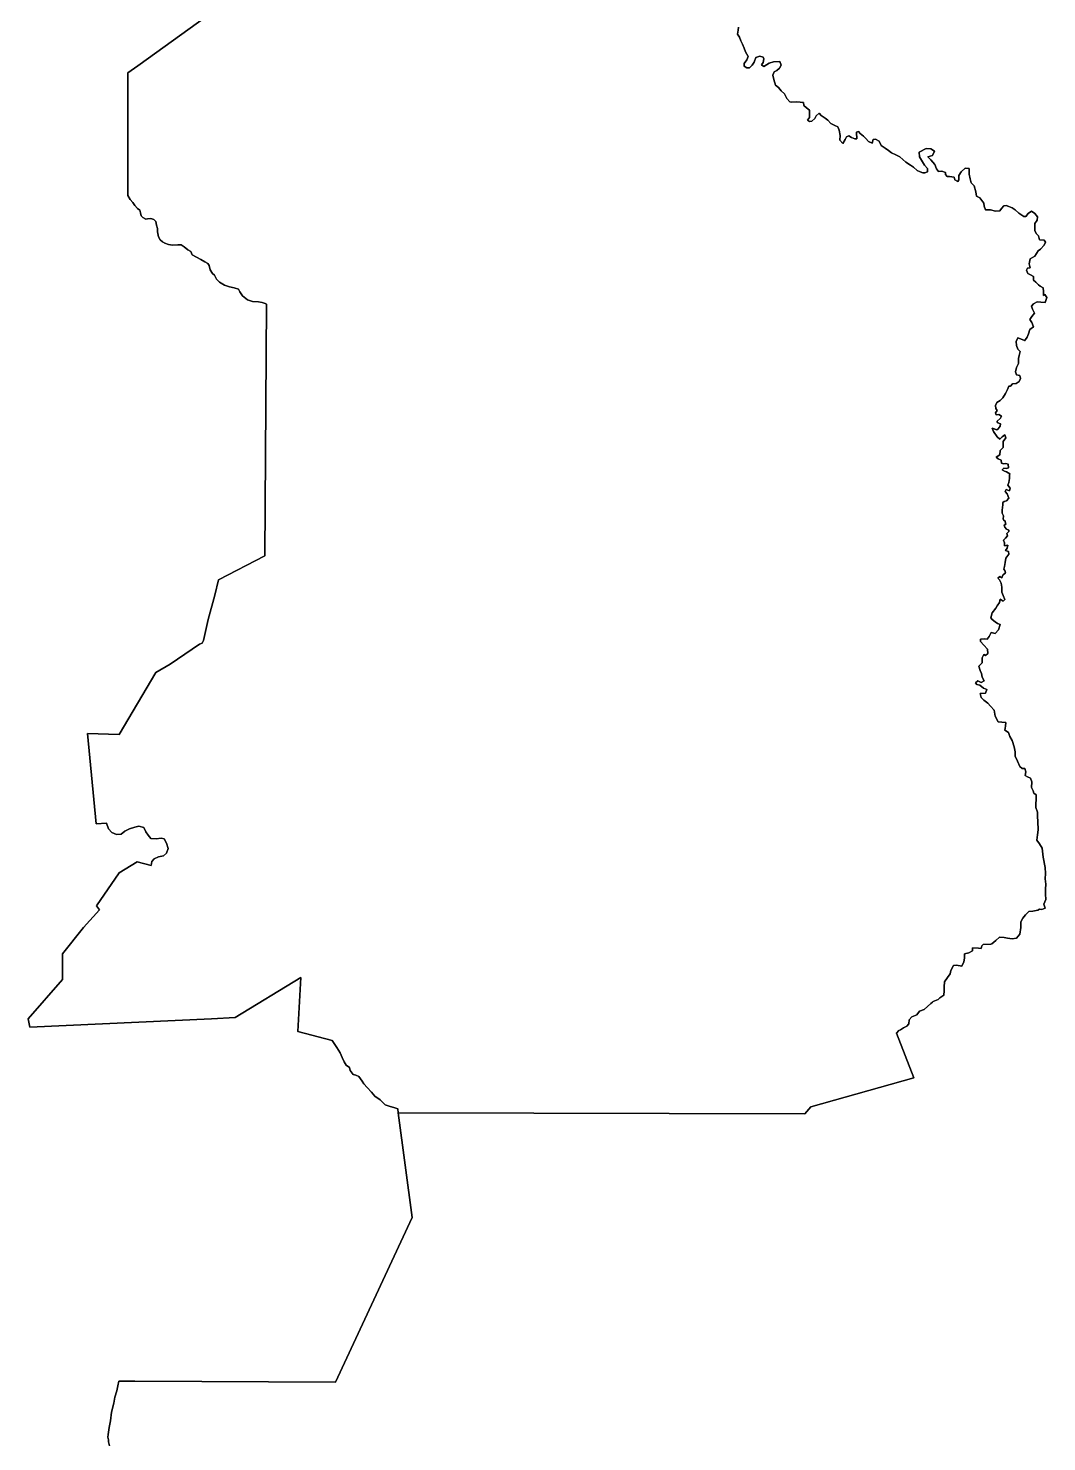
# Model space of a CAD drawing. Header units: inches. Extents: x 33.9 to 41.9, y -4.8 to 5.4.
# Drawn here: x 35.512 to 35.723, y 0.1024 to 0.3951 of the extents above; entities that cross this region are included whole.
import ezdxf

# ---------------------------------------------------------------- set-up
doc = ezdxf.new("R2010")
doc.units = ezdxf.units.IN
doc.header["$MEASUREMENT"] = 0
doc.layers.add('Counties', color=7, linetype='Continuous')

msp = doc.modelspace()

# ---------------------------------------------------------------- linework, layer by layer
at = {"layer": 'Counties'}
for points in [[(35.65915, 0.39526), (35.65908, 0.39465), (35.65895, 0.39384), (35.65935, 0.39323), (35.65962, 0.39249), (35.65995, 0.39174), (35.66029, 0.39093), (35.66062, 0.39019), (35.66116, 0.38918), (35.66089, 0.3885), (35.66029, 0.38776), (35.66035, 0.38722), (35.66089, 0.38688), (35.66143, 0.38688), (35.66196, 0.38742), (35.66237, 0.38803), (35.66277, 0.38897), (35.66357, 0.38931), (35.66424, 0.3891), (35.66438, 0.3887), (35.66424, 0.38796), (35.66391, 0.38749), (35.66438, 0.38715), (35.66552, 0.38782), (35.66639, 0.38809), (35.66773, 0.38816), (35.668, 0.38741), (35.66767, 0.38681), (35.66706, 0.38633), (35.66652, 0.38606), (35.66626, 0.38532), (35.66646, 0.38444), (35.66679, 0.38329), (35.66746, 0.38282), (35.668, 0.38208), (35.66867, 0.38147), (35.66914, 0.38053), (35.66981, 0.37985), (35.67021, 0.37978), (35.67122, 0.37985), (35.67263, 0.37971), (35.6727, 0.37904), (35.67323, 0.37856), (35.67384, 0.37809), (35.67384, 0.37735), (35.67384, 0.37661), (35.67343, 0.376), (35.67384, 0.37573), (35.67437, 0.37579), (35.67498, 0.3764), (35.67524, 0.37694), (35.67585, 0.37748), (35.67625, 0.37701), (35.67712, 0.37647), (35.67766, 0.37606), (35.67826, 0.37532), (35.67907, 0.37491), (35.67974, 0.37464), (35.68001, 0.37397), (35.68021, 0.37282), (35.68014, 0.37187), (35.68074, 0.3712), (35.68121, 0.37201), (35.68155, 0.37255), (35.68202, 0.37275), (35.68255, 0.37241), (35.68322, 0.37214), (35.68363, 0.37214), (35.68363, 0.37255), (35.68356, 0.37309), (35.68356, 0.37356), (35.68403, 0.37369), (35.68437, 0.37329), (35.68504, 0.37268), (35.68551, 0.37221), (35.68611, 0.3716), (35.68685, 0.37126), (35.68705, 0.372), (35.68752, 0.37207), (35.68832, 0.37167), (35.68873, 0.37079), (35.68953, 0.37025), (35.6902, 0.36977), (35.69087, 0.36923), (35.69174, 0.36883), (35.69255, 0.36842), (35.69322, 0.36788), (35.69382, 0.36734), (35.69476, 0.36673), (35.69537, 0.36626), (35.69617, 0.36558), (35.69678, 0.36531), (35.69731, 0.36511), (35.69778, 0.36511), (35.69832, 0.36531), (35.69832, 0.36599), (35.69771, 0.36673), (35.69664, 0.36842), (35.69657, 0.36937), (35.69805, 0.37017), (35.69899, 0.37011), (35.69973, 0.36963), (35.69932, 0.36869), (35.69839, 0.36842), (35.69899, 0.36781), (35.69979, 0.36686), (35.70013, 0.36592), (35.7006, 0.36538), (35.70127, 0.36545), (35.70201, 0.36517), (35.70201, 0.36477), (35.70234, 0.36436), (35.70288, 0.36436), (35.70382, 0.36423), (35.70395, 0.36369), (35.70456, 0.36335), (35.70476, 0.36369), (35.70482, 0.36456), (35.70529, 0.36531), (35.7061, 0.36612), (35.7069, 0.36605), (35.7069, 0.36483), (35.70717, 0.36389), (35.70737, 0.36308), (35.70798, 0.3624), (35.70831, 0.36119), (35.70845, 0.36031), (35.70912, 0.35997), (35.70999, 0.35882), (35.71006, 0.35821), (35.71032, 0.35747), (35.71133, 0.35747), (35.7124, 0.3572), (35.71327, 0.35727), (35.71361, 0.35774), (35.71408, 0.35828), (35.71462, 0.35835), (35.71515, 0.35814), (35.71582, 0.35787), (35.71643, 0.35747), (35.71723, 0.35679), (35.71824, 0.35611), (35.71864, 0.35605), (35.71918, 0.35672), (35.71985, 0.35719), (35.72052, 0.35672), (35.72106, 0.35598), (35.72099, 0.3553), (35.72052, 0.35463), (35.72052, 0.35314), (35.72086, 0.35247), (35.72132, 0.35206), (35.72153, 0.35125), (35.72246, 0.35118), (35.72273, 0.35078), (35.72246, 0.35017), (35.72173, 0.34929), (35.72119, 0.34895), (35.72052, 0.34787), (35.71958, 0.34733), (35.71938, 0.34625), (35.71958, 0.34544), (35.71904, 0.34537), (35.71884, 0.34497), (35.71911, 0.34429), (35.71965, 0.34402), (35.72025, 0.34368), (35.72025, 0.34288), (35.72072, 0.34247), (35.72126, 0.34193), (35.72166, 0.34166), (35.72226, 0.34132), (35.72233, 0.34058), (35.72233, 0.3397), (35.7226, 0.3399), (35.723, 0.33929), (35.72266, 0.33828), (35.72179, 0.33835), (35.72099, 0.33842), (35.72025, 0.33801), (35.71985, 0.33754), (35.72005, 0.33686), (35.72045, 0.33605), (35.71991, 0.33538), (35.71951, 0.33477), (35.71991, 0.33416), (35.72025, 0.33322), (35.71951, 0.33268), (35.71924, 0.3318), (35.71897, 0.33106), (35.71837, 0.33031), (35.71824, 0.33045), (35.71703, 0.33092), (35.71669, 0.33018), (35.71676, 0.32937), (35.71703, 0.32863), (35.7175, 0.32815), (35.7173, 0.32727), (35.71716, 0.32667), (35.71716, 0.32565), (35.71676, 0.32484), (35.71656, 0.3239), (35.71676, 0.32329), (35.71743, 0.32315), (35.71756, 0.32255), (35.7173, 0.32194), (35.71669, 0.32147), (35.71589, 0.3214), (35.71549, 0.32093), (35.71515, 0.32093), (35.71488, 0.32025), (35.71448, 0.31944), (35.71387, 0.3185), (35.71334, 0.31796), (35.71267, 0.31755), (35.7124, 0.31694), (35.71247, 0.31633), (35.71273, 0.31593), (35.7124, 0.31539), (35.71253, 0.31498), (35.71307, 0.31505), (35.71361, 0.31471), (35.7134, 0.31431), (35.71267, 0.31363), (35.71287, 0.31336), (35.7134, 0.31316), (35.71334, 0.31269), (35.71294, 0.31208), (35.71267, 0.31188), (35.71166, 0.31222), (35.712, 0.31154), (35.71273, 0.31046), (35.71327, 0.30999), (35.71374, 0.31046), (35.71434, 0.31086), (35.71454, 0.31025), (35.71394, 0.30951), (35.71394, 0.30884), (35.71394, 0.30823), (35.71334, 0.30762), (35.71327, 0.30674), (35.71253, 0.30627), (35.71293, 0.30593), (35.71354, 0.3056), (35.71361, 0.30499), (35.71401, 0.30485), (35.71454, 0.30492), (35.71501, 0.30478), (35.71508, 0.30404), (35.71468, 0.30391), (35.71414, 0.30397), (35.71374, 0.30364), (35.71428, 0.30337), (35.71468, 0.30323), (35.71535, 0.30282), (35.71528, 0.30249), (35.71528, 0.30181), (35.71515, 0.301), (35.71495, 0.30046), (35.71542, 0.29985), (35.71528, 0.29925), (35.71461, 0.29952), (35.71441, 0.29911), (35.71481, 0.29864), (35.71515, 0.29776), (35.71468, 0.29722), (35.71421, 0.29709), (35.71387, 0.29688), (35.71387, 0.29634), (35.7138, 0.29526), (35.7138, 0.29465), (35.71401, 0.29411), (35.71394, 0.29337), (35.71414, 0.2931), (35.71434, 0.2931), (35.71454, 0.29236), (35.71421, 0.29215), (35.71434, 0.29175), (35.71468, 0.29134), (35.71515, 0.29114), (35.71515, 0.29087), (35.71474, 0.2904), (35.71488, 0.28993), (35.71447, 0.28945), (35.71407, 0.28905), (35.71427, 0.28851), (35.71427, 0.2879), (35.71494, 0.28803), (35.71481, 0.28743), (35.71447, 0.28689), (35.71508, 0.28668), (35.71515, 0.28614), (35.71454, 0.28533), (35.71441, 0.28446), (35.71427, 0.28358), (35.71414, 0.28304), (35.71434, 0.28277), (35.71447, 0.28229), (35.71387, 0.28182), (35.71367, 0.28128), (35.71327, 0.28155), (35.71286, 0.28115), (35.7132, 0.28081), (35.71353, 0.28013), (35.71367, 0.27932), (35.71367, 0.27831), (35.714, 0.27757), (35.71434, 0.27675), (35.714, 0.27642), (35.71333, 0.27682), (35.7132, 0.27615), (35.71273, 0.27547), (35.71246, 0.275), (35.71166, 0.27399), (35.71145, 0.27297), (35.71172, 0.27264), (35.71233, 0.27216), (35.7128, 0.27183), (35.71333, 0.27162), (35.713, 0.27047), (35.71233, 0.26973), (35.71152, 0.26994), (35.71105, 0.26912), (35.71065, 0.26852), (35.71011, 0.26865), (35.70931, 0.26852), (35.70931, 0.26804), (35.70998, 0.2673), (35.71072, 0.26649), (35.71078, 0.26561), (35.71031, 0.26514), (35.70998, 0.26541), (35.70964, 0.26467), (35.70964, 0.26365), (35.7089, 0.26298), (35.70924, 0.26203), (35.70951, 0.26143), (35.70964, 0.26068), (35.71004, 0.25994), (35.70944, 0.2596), (35.7087, 0.25994), (35.70823, 0.25953), (35.7085, 0.25913), (35.70911, 0.25906), (35.70991, 0.25839), (35.71058, 0.25812), (35.71031, 0.25737), (35.70924, 0.25731), (35.70944, 0.25649), (35.70998, 0.25589), (35.71078, 0.25528), (35.71132, 0.25467), (35.71212, 0.25386), (35.71232, 0.25258), (35.71293, 0.25143), (35.71373, 0.25136), (35.71454, 0.25129), (35.71447, 0.25055), (35.71434, 0.24974), (35.71507, 0.2492), (35.71534, 0.24839), (35.71581, 0.24758), (35.71628, 0.24629), (35.71648, 0.24521), (35.71648, 0.24433), (35.71695, 0.24332), (35.71742, 0.24217), (35.71789, 0.24177), (35.71849, 0.24177), (35.7187, 0.24109), (35.71856, 0.24035), (35.71903, 0.24001), (35.71963, 0.23974), (35.7199, 0.239), (35.71984, 0.23785), (35.72017, 0.23711), (35.72031, 0.23663), (35.72084, 0.23629), (35.72084, 0.23555), (35.72071, 0.23427), (35.72077, 0.23366), (35.72111, 0.23271), (35.72111, 0.23184), (35.72118, 0.23076), (35.72124, 0.22907), (35.72111, 0.22805), (35.72097, 0.22691), (35.72151, 0.22616), (35.72205, 0.22528), (35.72225, 0.22339), (35.72265, 0.2213), (35.72272, 0.22001), (35.72265, 0.21893), (35.72279, 0.21779), (35.72272, 0.21677), (35.72272, 0.21576), (35.72278, 0.21461), (35.72238, 0.21367), (35.72265, 0.21286), (35.72198, 0.21259), (35.72151, 0.21265), (35.72117, 0.21245), (35.7201, 0.21225), (35.7193, 0.21218), (35.71862, 0.21144), (35.71802, 0.21077), (35.71762, 0.21002), (35.71762, 0.20887), (35.71742, 0.20745), (35.71675, 0.20665), (35.71587, 0.20651), (35.71487, 0.20665), (35.7142, 0.20678), (35.71319, 0.20685), (35.71245, 0.20618), (35.71165, 0.20543), (35.71145, 0.20537), (35.70984, 0.2053), (35.70957, 0.20503), (35.70943, 0.20449), (35.70883, 0.20456), (35.70762, 0.20462), (35.70762, 0.20402), (35.70689, 0.20361), (35.70595, 0.20341), (35.70595, 0.20246), (35.70581, 0.20172), (35.70541, 0.20084), (35.70434, 0.20105), (35.70367, 0.20098), (35.70313, 0.19997), (35.70299, 0.19922), (35.70246, 0.19848), (35.70179, 0.1976), (35.70172, 0.19659), (35.70172, 0.19571), (35.70165, 0.19483), (35.70085, 0.19429), (35.70051, 0.19396), (35.6995, 0.19355), (35.6993, 0.19335), (35.69897, 0.19308), (35.6983, 0.19247), (35.69763, 0.19187), (35.69662, 0.19153), (35.69608, 0.19079), (35.69508, 0.19031), (35.69447, 0.18971), (35.69441, 0.18889), (35.694, 0.18842), (35.69333, 0.18809), (35.69273, 0.18768), (35.69233, 0.18748), (35.69186, 0.18694), (35.69548, 0.17768), (35.67415, 0.17168), (35.67287, 0.17027), (35.58862, 0.17045), (35.58858, 0.17128), (35.58797, 0.17148), (35.58679, 0.17184), (35.58597, 0.17215), (35.58546, 0.17257), (35.58489, 0.17318), (35.58382, 0.17391), (35.5831, 0.17473), (35.58223, 0.17571), (35.58156, 0.17648), (35.5812, 0.17705), (35.58049, 0.17797), (35.57987, 0.17828), (35.57931, 0.17839), (35.57869, 0.17921), (35.57854, 0.17983), (35.57787, 0.18034), (35.57746, 0.18101), (35.57705, 0.18189), (35.57664, 0.18292), (35.57592, 0.184), (35.575, 0.18544), (35.56788, 0.18729), (35.56849, 0.19847), (35.55491, 0.19023), (35.54999, 0.18992), (35.51232, 0.18822), (35.51201, 0.18992), (35.51909, 0.19806), (35.51914, 0.20336), (35.52344, 0.20882), (35.52677, 0.21248), (35.52616, 0.2133), (35.53082, 0.22015), (35.53456, 0.22242), (35.53748, 0.22165), (35.53759, 0.22252), (35.5381, 0.22304), (35.53897, 0.2235), (35.54, 0.22365), (35.54066, 0.22422), (35.54102, 0.2252), (35.54066, 0.22628), (35.54015, 0.22721), (35.53954, 0.22736), (35.53851, 0.22721), (35.53738, 0.22726), (35.53687, 0.22798), (35.53636, 0.22865), (35.53595, 0.22953), (35.53492, 0.22983), (35.5341, 0.22963), (35.53298, 0.22927), (35.53205, 0.2288), (35.53128, 0.22819), (35.53026, 0.22813), (35.52934, 0.22855), (35.52862, 0.22927), (35.52821, 0.23045), (35.52611, 0.2303), (35.52431, 0.24899), (35.53087, 0.24879), (35.53841, 0.26166), (35.54138, 0.26336), (35.54748, 0.26753), (35.54804, 0.26769), (35.5483, 0.26825), (35.54927, 0.27263), (35.55066, 0.27763), (35.55143, 0.28082), (35.56101, 0.28581), (35.56137, 0.33793), (35.56111, 0.33809), (35.56045, 0.33824), (35.55968, 0.33839), (35.55845, 0.3385), (35.55742, 0.33881), (35.5564, 0.33968), (35.55583, 0.34046), (35.55558, 0.34102), (35.55465, 0.34133), (35.55373, 0.34148), (35.55266, 0.34185), (35.55163, 0.34246), (35.55102, 0.34313), (35.55061, 0.34396), (35.5502, 0.34427), (35.54968, 0.34504), (35.54948, 0.34591), (35.54922, 0.34633), (35.54856, 0.34669), (35.54774, 0.3472), (35.54686, 0.34767), (35.54599, 0.34813), (35.54569, 0.3488), (35.54507, 0.34921), (35.5443, 0.34983), (35.54369, 0.35019), (35.54302, 0.35024), (35.54189, 0.35014), (35.54107, 0.35029), (35.5403, 0.35055), (35.53984, 0.35081), (35.53933, 0.35122), (35.53902, 0.35184), (35.53882, 0.35292), (35.53877, 0.35359), (35.53861, 0.35431), (35.53841, 0.35503), (35.53805, 0.35544), (35.53738, 0.35565), (35.53672, 0.3556), (35.53636, 0.35554), (35.53574, 0.35585), (35.53543, 0.35621), (35.53528, 0.35683), (35.53513, 0.3574), (35.53467, 0.35776), (35.5341, 0.35838), (35.53369, 0.35899), (35.53313, 0.35961), (35.53262, 0.36044), (35.53262, 0.38583), (35.53472, 0.38727), (35.55589, 0.40262)], [(35.55589, 0.40262), (35.53472, 0.38727), (35.53262, 0.38583), (35.53262, 0.36044), (35.53313, 0.35961), (35.53369, 0.35899), (35.5341, 0.35838), (35.53467, 0.35776), (35.53513, 0.3574), (35.53528, 0.35683), (35.53543, 0.35621), (35.53574, 0.35585), (35.53636, 0.35554), (35.53672, 0.3556), (35.53738, 0.35565), (35.53805, 0.35544), (35.53841, 0.35503), (35.53861, 0.35431), (35.53877, 0.35359), (35.53882, 0.35292), (35.53902, 0.35184), (35.53933, 0.35122), (35.53984, 0.35081), (35.5403, 0.35055), (35.54107, 0.35029), (35.54189, 0.35014), (35.54302, 0.35024), (35.54369, 0.35019), (35.5443, 0.34983), (35.54507, 0.34921), (35.54569, 0.3488), (35.54599, 0.34813), (35.54686, 0.34767), (35.54774, 0.3472), (35.54856, 0.34669), (35.54922, 0.34633), (35.54948, 0.34591), (35.54968, 0.34504), (35.5502, 0.34427), (35.55061, 0.34396), (35.55102, 0.34313), (35.55163, 0.34246), (35.55266, 0.34185), (35.55373, 0.34148), (35.55465, 0.34133), (35.55558, 0.34102), (35.55583, 0.34046), (35.5564, 0.33968), (35.55742, 0.33881), (35.55845, 0.3385), (35.55968, 0.33839), (35.56045, 0.33824), (35.56111, 0.33809), (35.56137, 0.33793), (35.56101, 0.28581), (35.55143, 0.28082), (35.55066, 0.27763), (35.54927, 0.27263), (35.5483, 0.26825), (35.54804, 0.26769), (35.54748, 0.26753), (35.54138, 0.26336), (35.53841, 0.26166), (35.53087, 0.24879), (35.52431, 0.24899), (35.52611, 0.2303), (35.52821, 0.23045), (35.52862, 0.22927), (35.52934, 0.22855), (35.53026, 0.22813), (35.53128, 0.22819), (35.53205, 0.2288), (35.53298, 0.22927), (35.5341, 0.22963), (35.53492, 0.22983), (35.53595, 0.22953), (35.53636, 0.22865), (35.53687, 0.22798), (35.53738, 0.22726), (35.53851, 0.22721), (35.53954, 0.22736), (35.54015, 0.22721), (35.54066, 0.22628), (35.54102, 0.2252), (35.54066, 0.22422), (35.54, 0.22365), (35.53897, 0.2235), (35.5381, 0.22304), (35.53759, 0.22252), (35.53748, 0.22165), (35.53456, 0.22242), (35.53082, 0.22015), (35.52616, 0.2133), (35.52677, 0.21248), (35.52344, 0.20882), (35.51914, 0.20336), (35.51909, 0.19806), (35.51201, 0.18992), (35.51232, 0.18822), (35.54999, 0.18992), (35.55491, 0.19023), (35.56849, 0.19847), (35.56788, 0.18729), (35.575, 0.18544), (35.57592, 0.184), (35.57664, 0.18292), (35.57705, 0.18189), (35.57746, 0.18101), (35.57787, 0.18034), (35.57854, 0.17983), (35.57869, 0.17921), (35.57931, 0.17839), (35.57987, 0.17828), (35.58049, 0.17797), (35.5812, 0.17705), (35.58156, 0.17648), (35.58223, 0.17571), (35.5831, 0.17473), (35.58382, 0.17391), (35.58489, 0.17318), (35.58546, 0.17257), (35.58597, 0.17215), (35.58679, 0.17184), (35.58797, 0.17148), (35.58858, 0.17128), (35.58862, 0.17045), (35.59155, 0.14879), (35.57563, 0.1147), (35.53407, 0.11488), (35.53081, 0.11488), (35.53059, 0.11393), (35.53034, 0.11287), (35.52993, 0.11161), (35.52973, 0.11034), (35.52923, 0.10848), (35.52903, 0.10665), (35.52877, 0.10529), (35.52857, 0.10382), (35.52847, 0.10332), (35.52862, 0.10276), (35.52867, 0.10236), (35.52882, 0.1015)], [(35.65915, 0.39526), (35.65908, 0.39465), (35.65895, 0.39384), (35.65935, 0.39323), (35.65962, 0.39249), (35.65995, 0.39174), (35.66029, 0.39093), (35.66062, 0.39019), (35.66116, 0.38918), (35.66089, 0.3885), (35.66029, 0.38776), (35.66035, 0.38722), (35.66089, 0.38688), (35.66143, 0.38688), (35.66196, 0.38742), (35.66237, 0.38803), (35.66277, 0.38897), (35.66357, 0.38931), (35.66424, 0.3891), (35.66438, 0.3887), (35.66424, 0.38796), (35.66391, 0.38749), (35.66438, 0.38715), (35.66552, 0.38782), (35.66639, 0.38809), (35.66773, 0.38816), (35.668, 0.38741), (35.66767, 0.38681), (35.66706, 0.38633), (35.66652, 0.38606), (35.66626, 0.38532), (35.66646, 0.38444), (35.66679, 0.38329), (35.66746, 0.38282), (35.668, 0.38208), (35.66867, 0.38147), (35.66914, 0.38053), (35.66981, 0.37985), (35.67021, 0.37978), (35.67122, 0.37985), (35.67263, 0.37971), (35.6727, 0.37904), (35.67323, 0.37856), (35.67384, 0.37809), (35.67384, 0.37735), (35.67384, 0.37661), (35.67343, 0.376), (35.67384, 0.37573), (35.67437, 0.37579), (35.67498, 0.3764), (35.67524, 0.37694), (35.67585, 0.37748), (35.67625, 0.37701), (35.67712, 0.37647), (35.67766, 0.37606), (35.67826, 0.37532), (35.67907, 0.37491), (35.67974, 0.37464), (35.68001, 0.37397), (35.68021, 0.37282), (35.68014, 0.37187), (35.68074, 0.3712), (35.68121, 0.37201), (35.68155, 0.37255), (35.68202, 0.37275), (35.68255, 0.37241), (35.68322, 0.37214), (35.68363, 0.37214), (35.68363, 0.37255), (35.68356, 0.37309), (35.68356, 0.37356), (35.68403, 0.37369), (35.68437, 0.37329), (35.68504, 0.37268), (35.68551, 0.37221), (35.68611, 0.3716), (35.68685, 0.37126), (35.68705, 0.372), (35.68752, 0.37207), (35.68832, 0.37167), (35.68873, 0.37079), (35.68953, 0.37025), (35.6902, 0.36977), (35.69087, 0.36923), (35.69174, 0.36883), (35.69255, 0.36842), (35.69322, 0.36788), (35.69382, 0.36734), (35.69476, 0.36673), (35.69537, 0.36626), (35.69617, 0.36558), (35.69678, 0.36531), (35.69731, 0.36511), (35.69778, 0.36511), (35.69832, 0.36531), (35.69832, 0.36599), (35.69771, 0.36673), (35.69664, 0.36842), (35.69657, 0.36937), (35.69805, 0.37017), (35.69899, 0.37011), (35.69973, 0.36963), (35.69932, 0.36869), (35.69839, 0.36842), (35.69899, 0.36781), (35.69979, 0.36686), (35.70013, 0.36592), (35.7006, 0.36538), (35.70127, 0.36545), (35.70201, 0.36517), (35.70201, 0.36477), (35.70234, 0.36436), (35.70288, 0.36436), (35.70382, 0.36423), (35.70395, 0.36369), (35.70456, 0.36335), (35.70476, 0.36369), (35.70482, 0.36456), (35.70529, 0.36531), (35.7061, 0.36612), (35.7069, 0.36605), (35.7069, 0.36483), (35.70717, 0.36389), (35.70737, 0.36308), (35.70798, 0.3624), (35.70831, 0.36119), (35.70845, 0.36031), (35.70912, 0.35997), (35.70999, 0.35882), (35.71006, 0.35821), (35.71032, 0.35747), (35.71133, 0.35747), (35.7124, 0.3572), (35.71327, 0.35727), (35.71361, 0.35774), (35.71408, 0.35828), (35.71462, 0.35835), (35.71515, 0.35814), (35.71582, 0.35787), (35.71643, 0.35747), (35.71723, 0.35679), (35.71824, 0.35611), (35.71864, 0.35605), (35.71918, 0.35672), (35.71985, 0.35719), (35.72052, 0.35672), (35.72106, 0.35598), (35.72099, 0.3553), (35.72052, 0.35463), (35.72052, 0.35314), (35.72086, 0.35247), (35.72132, 0.35206), (35.72153, 0.35125), (35.72246, 0.35118), (35.72273, 0.35078), (35.72246, 0.35017), (35.72173, 0.34929), (35.72119, 0.34895), (35.72052, 0.34787), (35.71958, 0.34733), (35.71938, 0.34625), (35.71958, 0.34544), (35.71904, 0.34537), (35.71884, 0.34497), (35.71911, 0.34429), (35.71965, 0.34402), (35.72025, 0.34368), (35.72025, 0.34288), (35.72072, 0.34247), (35.72126, 0.34193), (35.72166, 0.34166), (35.72226, 0.34132), (35.72233, 0.34058), (35.72233, 0.3397), (35.7226, 0.3399), (35.723, 0.33929), (35.72266, 0.33828), (35.72179, 0.33835), (35.72099, 0.33842), (35.72025, 0.33801), (35.71985, 0.33754), (35.72005, 0.33686), (35.72045, 0.33605), (35.71991, 0.33538), (35.71951, 0.33477), (35.71991, 0.33416), (35.72025, 0.33322), (35.71951, 0.33268), (35.71924, 0.3318), (35.71897, 0.33106), (35.71837, 0.33031), (35.71824, 0.33045), (35.71703, 0.33092), (35.71669, 0.33018), (35.71676, 0.32937), (35.71703, 0.32863), (35.7175, 0.32815), (35.7173, 0.32727), (35.71716, 0.32667), (35.71716, 0.32565), (35.71676, 0.32484), (35.71656, 0.3239), (35.71676, 0.32329), (35.71743, 0.32315), (35.71756, 0.32255), (35.7173, 0.32194), (35.71669, 0.32147), (35.71589, 0.3214), (35.71549, 0.32093), (35.71515, 0.32093), (35.71488, 0.32025), (35.71448, 0.31944), (35.71387, 0.3185), (35.71334, 0.31796), (35.71267, 0.31755), (35.7124, 0.31694), (35.71247, 0.31633), (35.71273, 0.31593), (35.7124, 0.31539), (35.71253, 0.31498), (35.71307, 0.31505), (35.71361, 0.31471), (35.7134, 0.31431), (35.71267, 0.31363), (35.71287, 0.31336), (35.7134, 0.31316), (35.71334, 0.31269), (35.71294, 0.31208), (35.71267, 0.31188), (35.71166, 0.31222), (35.712, 0.31154), (35.71273, 0.31046), (35.71327, 0.30999), (35.71374, 0.31046), (35.71434, 0.31086), (35.71454, 0.31025), (35.71394, 0.30951), (35.71394, 0.30884), (35.71394, 0.30823), (35.71334, 0.30762), (35.71327, 0.30674), (35.71253, 0.30627), (35.71293, 0.30593), (35.71354, 0.3056), (35.71361, 0.30499), (35.71401, 0.30485), (35.71454, 0.30492), (35.71501, 0.30478), (35.71508, 0.30404), (35.71468, 0.30391), (35.71414, 0.30397), (35.71374, 0.30364), (35.71428, 0.30337), (35.71468, 0.30323), (35.71535, 0.30282), (35.71528, 0.30249), (35.71528, 0.30181), (35.71515, 0.301), (35.71495, 0.30046), (35.71542, 0.29985), (35.71528, 0.29925), (35.71461, 0.29952), (35.71441, 0.29911), (35.71481, 0.29864), (35.71515, 0.29776), (35.71468, 0.29722), (35.71421, 0.29709), (35.71387, 0.29688), (35.71387, 0.29634), (35.7138, 0.29526), (35.7138, 0.29465), (35.71401, 0.29411), (35.71394, 0.29337), (35.71414, 0.2931), (35.71434, 0.2931), (35.71454, 0.29236), (35.71421, 0.29215), (35.71434, 0.29175), (35.71468, 0.29134), (35.71515, 0.29114), (35.71515, 0.29087), (35.71474, 0.2904), (35.71488, 0.28993), (35.71447, 0.28945), (35.71407, 0.28905), (35.71427, 0.28851), (35.71427, 0.2879), (35.71494, 0.28803), (35.71481, 0.28743), (35.71447, 0.28689), (35.71508, 0.28668), (35.71515, 0.28614), (35.71454, 0.28533), (35.71441, 0.28446), (35.71427, 0.28358), (35.71414, 0.28304), (35.71434, 0.28277), (35.71447, 0.28229), (35.71387, 0.28182), (35.71367, 0.28128), (35.71327, 0.28155), (35.71286, 0.28115), (35.7132, 0.28081), (35.71353, 0.28013), (35.71367, 0.27932), (35.71367, 0.27831), (35.714, 0.27757), (35.71434, 0.27675), (35.714, 0.27642), (35.71333, 0.27682), (35.7132, 0.27615), (35.71273, 0.27547), (35.71246, 0.275), (35.71166, 0.27399), (35.71145, 0.27297), (35.71172, 0.27264), (35.71233, 0.27216), (35.7128, 0.27183), (35.71333, 0.27162), (35.713, 0.27047), (35.71233, 0.26973), (35.71152, 0.26994), (35.71105, 0.26912), (35.71065, 0.26852), (35.71011, 0.26865), (35.70931, 0.26852), (35.70931, 0.26804), (35.70998, 0.2673), (35.71072, 0.26649), (35.71078, 0.26561), (35.71031, 0.26514), (35.70998, 0.26541), (35.70964, 0.26467), (35.70964, 0.26365), (35.7089, 0.26298), (35.70924, 0.26203), (35.70951, 0.26143), (35.70964, 0.26068), (35.71004, 0.25994), (35.70944, 0.2596), (35.7087, 0.25994), (35.70823, 0.25953), (35.7085, 0.25913), (35.70911, 0.25906), (35.70991, 0.25839), (35.71058, 0.25812), (35.71031, 0.25737), (35.70924, 0.25731), (35.70944, 0.25649), (35.70998, 0.25589), (35.71078, 0.25528), (35.71132, 0.25467), (35.71212, 0.25386), (35.71232, 0.25258), (35.71293, 0.25143), (35.71373, 0.25136), (35.71454, 0.25129), (35.71447, 0.25055), (35.71434, 0.24974), (35.71507, 0.2492), (35.71534, 0.24839), (35.71581, 0.24758), (35.71628, 0.24629), (35.71648, 0.24521), (35.71648, 0.24433), (35.71695, 0.24332), (35.71742, 0.24217), (35.71789, 0.24177), (35.71849, 0.24177), (35.7187, 0.24109), (35.71856, 0.24035), (35.71903, 0.24001), (35.71963, 0.23974), (35.7199, 0.239), (35.71984, 0.23785), (35.72017, 0.23711), (35.72031, 0.23663), (35.72084, 0.23629), (35.72084, 0.23555), (35.72071, 0.23427), (35.72077, 0.23366), (35.72111, 0.23271), (35.72111, 0.23184), (35.72118, 0.23076), (35.72124, 0.22907), (35.72111, 0.22805), (35.72097, 0.22691), (35.72151, 0.22616), (35.72205, 0.22528), (35.72225, 0.22339), (35.72265, 0.2213), (35.72272, 0.22001), (35.72265, 0.21893), (35.72279, 0.21779), (35.72272, 0.21677), (35.72272, 0.21576), (35.72278, 0.21461), (35.72238, 0.21367), (35.72265, 0.21286), (35.72198, 0.21259), (35.72151, 0.21265), (35.72117, 0.21245), (35.7201, 0.21225), (35.7193, 0.21218), (35.71862, 0.21144), (35.71802, 0.21077), (35.71762, 0.21002), (35.71762, 0.20887), (35.71742, 0.20745), (35.71675, 0.20665), (35.71587, 0.20651), (35.71487, 0.20665), (35.7142, 0.20678), (35.71319, 0.20685), (35.71245, 0.20618), (35.71165, 0.20543), (35.71145, 0.20537), (35.70984, 0.2053), (35.70957, 0.20503), (35.70943, 0.20449), (35.70883, 0.20456), (35.70762, 0.20462), (35.70762, 0.20402), (35.70689, 0.20361), (35.70595, 0.20341), (35.70595, 0.20246), (35.70581, 0.20172), (35.70541, 0.20084), (35.70434, 0.20105), (35.70367, 0.20098), (35.70313, 0.19997), (35.70299, 0.19922), (35.70246, 0.19848), (35.70179, 0.1976), (35.70172, 0.19659), (35.70172, 0.19571), (35.70165, 0.19483), (35.70085, 0.19429), (35.70051, 0.19396), (35.6995, 0.19355), (35.6993, 0.19335), (35.69897, 0.19308), (35.6983, 0.19247), (35.69763, 0.19187), (35.69662, 0.19153), (35.69608, 0.19079), (35.69508, 0.19031), (35.69447, 0.18971), (35.69441, 0.18889), (35.694, 0.18842), (35.69333, 0.18809), (35.69273, 0.18768), (35.69233, 0.18748), (35.69186, 0.18694), (35.69548, 0.17768), (35.67415, 0.17168), (35.67287, 0.17027), (35.58862, 0.17045), (35.58858, 0.17128), (35.58797, 0.17148), (35.58679, 0.17184), (35.58597, 0.17215), (35.58546, 0.17257), (35.58489, 0.17318), (35.58382, 0.17391), (35.5831, 0.17473), (35.58223, 0.17571), (35.58156, 0.17648), (35.5812, 0.17705), (35.58049, 0.17797), (35.57987, 0.17828), (35.57931, 0.17839), (35.57869, 0.17921), (35.57854, 0.17983), (35.57787, 0.18034), (35.57746, 0.18101), (35.57705, 0.18189), (35.57664, 0.18292), (35.57592, 0.184), (35.575, 0.18544), (35.56788, 0.18729), (35.56849, 0.19847), (35.55491, 0.19023), (35.54999, 0.18992), (35.51232, 0.18822), (35.51201, 0.18992), (35.51909, 0.19806), (35.51914, 0.20336), (35.52344, 0.20882), (35.52677, 0.21248), (35.52616, 0.2133), (35.53082, 0.22015), (35.53456, 0.22242), (35.53748, 0.22165), (35.53759, 0.22252), (35.5381, 0.22304), (35.53897, 0.2235), (35.54, 0.22365), (35.54066, 0.22422), (35.54102, 0.2252), (35.54066, 0.22628), (35.54015, 0.22721), (35.53954, 0.22736), (35.53851, 0.22721), (35.53738, 0.22726), (35.53687, 0.22798), (35.53636, 0.22865), (35.53595, 0.22953), (35.53492, 0.22983), (35.5341, 0.22963), (35.53298, 0.22927), (35.53205, 0.2288), (35.53128, 0.22819), (35.53026, 0.22813), (35.52934, 0.22855), (35.52862, 0.22927), (35.52821, 0.23045), (35.52611, 0.2303), (35.52431, 0.24899), (35.53087, 0.24879), (35.53841, 0.26166), (35.54138, 0.26336), (35.54748, 0.26753), (35.54804, 0.26769), (35.5483, 0.26825), (35.54927, 0.27263), (35.55066, 0.27763), (35.55143, 0.28082), (35.56101, 0.28581), (35.56137, 0.33793), (35.56111, 0.33809), (35.56045, 0.33824), (35.55968, 0.33839), (35.55845, 0.3385), (35.55742, 0.33881), (35.5564, 0.33968), (35.55583, 0.34046), (35.55558, 0.34102), (35.55465, 0.34133), (35.55373, 0.34148), (35.55266, 0.34185), (35.55163, 0.34246), (35.55102, 0.34313), (35.55061, 0.34396), (35.5502, 0.34427), (35.54968, 0.34504), (35.54948, 0.34591), (35.54922, 0.34633), (35.54856, 0.34669), (35.54774, 0.3472), (35.54686, 0.34767), (35.54599, 0.34813), (35.54569, 0.3488), (35.54507, 0.34921), (35.5443, 0.34983), (35.54369, 0.35019), (35.54302, 0.35024), (35.54189, 0.35014), (35.54107, 0.35029), (35.5403, 0.35055), (35.53984, 0.35081), (35.53933, 0.35122), (35.53902, 0.35184), (35.53882, 0.35292), (35.53877, 0.35359), (35.53861, 0.35431), (35.53841, 0.35503), (35.53805, 0.35544), (35.53738, 0.35565), (35.53672, 0.3556), (35.53636, 0.35554), (35.53574, 0.35585), (35.53543, 0.35621), (35.53528, 0.35683), (35.53513, 0.3574), (35.53467, 0.35776), (35.5341, 0.35838), (35.53369, 0.35899), (35.53313, 0.35961), (35.53262, 0.36044), (35.53262, 0.38583), (35.53472, 0.38727), (35.55589, 0.40262)], [(35.55589, 0.40262), (35.53472, 0.38727), (35.53262, 0.38583), (35.53262, 0.36044), (35.53313, 0.35961), (35.53369, 0.35899), (35.5341, 0.35838), (35.53467, 0.35776), (35.53513, 0.3574), (35.53528, 0.35683), (35.53543, 0.35621), (35.53574, 0.35585), (35.53636, 0.35554), (35.53672, 0.3556), (35.53738, 0.35565), (35.53805, 0.35544), (35.53841, 0.35503), (35.53861, 0.35431), (35.53877, 0.35359), (35.53882, 0.35292), (35.53902, 0.35184), (35.53933, 0.35122), (35.53984, 0.35081), (35.5403, 0.35055), (35.54107, 0.35029), (35.54189, 0.35014), (35.54302, 0.35024), (35.54369, 0.35019), (35.5443, 0.34983), (35.54507, 0.34921), (35.54569, 0.3488), (35.54599, 0.34813), (35.54686, 0.34767), (35.54774, 0.3472), (35.54856, 0.34669), (35.54922, 0.34633), (35.54948, 0.34591), (35.54968, 0.34504), (35.5502, 0.34427), (35.55061, 0.34396), (35.55102, 0.34313), (35.55163, 0.34246), (35.55266, 0.34185), (35.55373, 0.34148), (35.55465, 0.34133), (35.55558, 0.34102), (35.55583, 0.34046), (35.5564, 0.33968), (35.55742, 0.33881), (35.55845, 0.3385), (35.55968, 0.33839), (35.56045, 0.33824), (35.56111, 0.33809), (35.56137, 0.33793), (35.56101, 0.28581), (35.55143, 0.28082), (35.55066, 0.27763), (35.54927, 0.27263), (35.5483, 0.26825), (35.54804, 0.26769), (35.54748, 0.26753), (35.54138, 0.26336), (35.53841, 0.26166), (35.53087, 0.24879), (35.52431, 0.24899), (35.52611, 0.2303), (35.52821, 0.23045), (35.52862, 0.22927), (35.52934, 0.22855), (35.53026, 0.22813), (35.53128, 0.22819), (35.53205, 0.2288), (35.53298, 0.22927), (35.5341, 0.22963), (35.53492, 0.22983), (35.53595, 0.22953), (35.53636, 0.22865), (35.53687, 0.22798), (35.53738, 0.22726), (35.53851, 0.22721), (35.53954, 0.22736), (35.54015, 0.22721), (35.54066, 0.22628), (35.54102, 0.2252), (35.54066, 0.22422), (35.54, 0.22365), (35.53897, 0.2235), (35.5381, 0.22304), (35.53759, 0.22252), (35.53748, 0.22165), (35.53456, 0.22242), (35.53082, 0.22015), (35.52616, 0.2133), (35.52677, 0.21248), (35.52344, 0.20882), (35.51914, 0.20336), (35.51909, 0.19806), (35.51201, 0.18992), (35.51232, 0.18822), (35.54999, 0.18992), (35.55491, 0.19023), (35.56849, 0.19847), (35.56788, 0.18729), (35.575, 0.18544), (35.57592, 0.184), (35.57664, 0.18292), (35.57705, 0.18189), (35.57746, 0.18101), (35.57787, 0.18034), (35.57854, 0.17983), (35.57869, 0.17921), (35.57931, 0.17839), (35.57987, 0.17828), (35.58049, 0.17797), (35.5812, 0.17705), (35.58156, 0.17648), (35.58223, 0.17571), (35.5831, 0.17473), (35.58382, 0.17391), (35.58489, 0.17318), (35.58546, 0.17257), (35.58597, 0.17215), (35.58679, 0.17184), (35.58797, 0.17148), (35.58858, 0.17128), (35.58862, 0.17045), (35.59155, 0.14879), (35.57563, 0.1147), (35.53407, 0.11488), (35.53081, 0.11488), (35.53059, 0.11393), (35.53034, 0.11287), (35.52993, 0.11161), (35.52973, 0.11034), (35.52923, 0.10848), (35.52903, 0.10665), (35.52877, 0.10529), (35.52857, 0.10382), (35.52847, 0.10332), (35.52862, 0.10276), (35.52867, 0.10236), (35.52882, 0.1015)], [(35.52882, 0.1015), (35.52867, 0.10236), (35.52862, 0.10276), (35.52847, 0.10332), (35.52857, 0.10382), (35.52877, 0.10529), (35.52903, 0.10665), (35.52923, 0.10848), (35.52973, 0.11034), (35.52993, 0.11161), (35.53034, 0.11287), (35.53059, 0.11393), (35.53081, 0.11488), (35.53407, 0.11488), (35.57563, 0.1147), (35.59155, 0.14879), (35.58862, 0.17045), (35.67287, 0.17027), (35.67415, 0.17168), (35.69548, 0.17768), (35.69186, 0.18694), (35.69233, 0.18748), (35.69273, 0.18768), (35.69333, 0.18809), (35.694, 0.18842), (35.69441, 0.18889), (35.69447, 0.18971), (35.69508, 0.19031), (35.69608, 0.19079), (35.69662, 0.19153), (35.69763, 0.19187), (35.6983, 0.19247), (35.69897, 0.19308), (35.6993, 0.19335), (35.6995, 0.19355), (35.70051, 0.19396), (35.70085, 0.19429), (35.70165, 0.19483), (35.70172, 0.19571), (35.70172, 0.19659), (35.70179, 0.1976), (35.70246, 0.19848), (35.70299, 0.19922), (35.70313, 0.19997), (35.70367, 0.20098), (35.70434, 0.20105), (35.70541, 0.20084), (35.70581, 0.20172), (35.70595, 0.20246), (35.70595, 0.20341), (35.70689, 0.20361), (35.70762, 0.20402), (35.70762, 0.20462), (35.70883, 0.20456), (35.70943, 0.20449), (35.70957, 0.20503), (35.70984, 0.2053), (35.71145, 0.20537), (35.71165, 0.20543), (35.71245, 0.20618), (35.71319, 0.20685), (35.7142, 0.20678), (35.71487, 0.20665), (35.71587, 0.20651), (35.71675, 0.20665), (35.71742, 0.20745), (35.71762, 0.20887), (35.71762, 0.21002), (35.71802, 0.21077), (35.71862, 0.21144), (35.7193, 0.21218), (35.7201, 0.21225), (35.72117, 0.21245), (35.72151, 0.21265), (35.72198, 0.21259), (35.72265, 0.21286), (35.72238, 0.21367), (35.72278, 0.21461), (35.72272, 0.21576), (35.72272, 0.21677), (35.72279, 0.21779), (35.72265, 0.21893), (35.72272, 0.22001), (35.72265, 0.2213), (35.72225, 0.22339), (35.72205, 0.22528), (35.72151, 0.22616), (35.72097, 0.22691), (35.72111, 0.22805), (35.72124, 0.22907), (35.72118, 0.23076), (35.72111, 0.23184), (35.72111, 0.23271), (35.72077, 0.23366), (35.72071, 0.23427), (35.72084, 0.23555), (35.72084, 0.23629), (35.72031, 0.23663), (35.72017, 0.23711), (35.71984, 0.23785), (35.7199, 0.239), (35.71963, 0.23974), (35.71903, 0.24001), (35.71856, 0.24035), (35.7187, 0.24109), (35.71849, 0.24177), (35.71789, 0.24177), (35.71742, 0.24217), (35.71695, 0.24332), (35.71648, 0.24433), (35.71648, 0.24521), (35.71628, 0.24629), (35.71581, 0.24758), (35.71534, 0.24839), (35.71507, 0.2492), (35.71434, 0.24974), (35.71447, 0.25055), (35.71454, 0.25129), (35.71373, 0.25136), (35.71293, 0.25143), (35.71232, 0.25258), (35.71212, 0.25386), (35.71132, 0.25467), (35.71078, 0.25528), (35.70998, 0.25589), (35.70944, 0.25649), (35.70924, 0.25731), (35.71031, 0.25737), (35.71058, 0.25812), (35.70991, 0.25839), (35.70911, 0.25906), (35.7085, 0.25913), (35.70823, 0.25953), (35.7087, 0.25994), (35.70944, 0.2596), (35.71004, 0.25994), (35.70964, 0.26068), (35.70951, 0.26143), (35.70924, 0.26203), (35.7089, 0.26298), (35.70964, 0.26365), (35.70964, 0.26467), (35.70998, 0.26541), (35.71031, 0.26514), (35.71078, 0.26561), (35.71072, 0.26649), (35.70998, 0.2673), (35.70931, 0.26804), (35.70931, 0.26852), (35.71011, 0.26865), (35.71065, 0.26852), (35.71105, 0.26912), (35.71152, 0.26994), (35.71233, 0.26973), (35.713, 0.27047), (35.71333, 0.27162), (35.7128, 0.27183), (35.71233, 0.27216), (35.71172, 0.27264), (35.71145, 0.27297), (35.71166, 0.27399), (35.71246, 0.275), (35.71273, 0.27547), (35.7132, 0.27615), (35.71333, 0.27682), (35.714, 0.27642), (35.71434, 0.27675), (35.714, 0.27757), (35.71367, 0.27831), (35.71367, 0.27932), (35.71353, 0.28013), (35.7132, 0.28081), (35.71286, 0.28115), (35.71327, 0.28155), (35.71367, 0.28128), (35.71387, 0.28182), (35.71447, 0.28229), (35.71434, 0.28277), (35.71414, 0.28304), (35.71427, 0.28358), (35.71441, 0.28446), (35.71454, 0.28533), (35.71515, 0.28614), (35.71508, 0.28668), (35.71447, 0.28689), (35.71481, 0.28743), (35.71494, 0.28803), (35.71427, 0.2879), (35.71427, 0.28851), (35.71407, 0.28905), (35.71447, 0.28945), (35.71488, 0.28993), (35.71474, 0.2904), (35.71515, 0.29087), (35.71515, 0.29114), (35.71468, 0.29134), (35.71434, 0.29175), (35.71421, 0.29215), (35.71454, 0.29236), (35.71434, 0.2931), (35.71414, 0.2931), (35.71394, 0.29337), (35.71401, 0.29411), (35.7138, 0.29465), (35.7138, 0.29526), (35.71387, 0.29634), (35.71387, 0.29688), (35.71421, 0.29709), (35.71468, 0.29722), (35.71515, 0.29776), (35.71481, 0.29864), (35.71441, 0.29911), (35.71461, 0.29952), (35.71528, 0.29925), (35.71542, 0.29985), (35.71495, 0.30046), (35.71515, 0.301), (35.71528, 0.30181), (35.71528, 0.30249), (35.71535, 0.30282), (35.71468, 0.30323), (35.71428, 0.30337), (35.71374, 0.30364), (35.71414, 0.30397), (35.71468, 0.30391), (35.71508, 0.30404), (35.71501, 0.30478), (35.71454, 0.30492), (35.71401, 0.30485), (35.71361, 0.30499), (35.71354, 0.3056), (35.71293, 0.30593), (35.71253, 0.30627), (35.71327, 0.30674), (35.71334, 0.30762), (35.71394, 0.30823), (35.71394, 0.30884), (35.71394, 0.30951), (35.71454, 0.31025), (35.71434, 0.31086), (35.71374, 0.31046), (35.71327, 0.30999), (35.71273, 0.31046), (35.712, 0.31154), (35.71166, 0.31222), (35.71267, 0.31188), (35.71294, 0.31208), (35.71334, 0.31269), (35.7134, 0.31316), (35.71287, 0.31336), (35.71267, 0.31363), (35.7134, 0.31431), (35.71361, 0.31471), (35.71307, 0.31505), (35.71253, 0.31498), (35.7124, 0.31539), (35.71273, 0.31593), (35.71247, 0.31633), (35.7124, 0.31694), (35.71267, 0.31755), (35.71334, 0.31796), (35.71387, 0.3185), (35.71448, 0.31944), (35.71488, 0.32025), (35.71515, 0.32093), (35.71549, 0.32093), (35.71589, 0.3214), (35.71669, 0.32147), (35.7173, 0.32194), (35.71756, 0.32255), (35.71743, 0.32315), (35.71676, 0.32329), (35.71656, 0.3239), (35.71676, 0.32484), (35.71716, 0.32565), (35.71716, 0.32667), (35.7173, 0.32727), (35.7175, 0.32815), (35.71703, 0.32863), (35.71676, 0.32937), (35.71669, 0.33018), (35.71703, 0.33092), (35.71824, 0.33045), (35.71837, 0.33031), (35.71897, 0.33106), (35.71924, 0.3318), (35.71951, 0.33268), (35.72025, 0.33322), (35.71991, 0.33416), (35.71951, 0.33477), (35.71991, 0.33538), (35.72045, 0.33605), (35.72005, 0.33686), (35.71985, 0.33754), (35.72025, 0.33801), (35.72099, 0.33842), (35.72179, 0.33835), (35.72266, 0.33828), (35.723, 0.33929), (35.7226, 0.3399), (35.72233, 0.3397), (35.72233, 0.34058), (35.72226, 0.34132), (35.72166, 0.34166), (35.72126, 0.34193), (35.72072, 0.34247), (35.72025, 0.34288), (35.72025, 0.34368), (35.71965, 0.34402), (35.71911, 0.34429), (35.71884, 0.34497), (35.71904, 0.34537), (35.71958, 0.34544), (35.71938, 0.34625), (35.71958, 0.34733), (35.72052, 0.34787), (35.72119, 0.34895), (35.72173, 0.34929), (35.72246, 0.35017), (35.72273, 0.35078), (35.72246, 0.35118), (35.72153, 0.35125), (35.72132, 0.35206), (35.72086, 0.35247), (35.72052, 0.35314), (35.72052, 0.35463), (35.72099, 0.3553), (35.72106, 0.35598), (35.72052, 0.35672), (35.71985, 0.35719), (35.71918, 0.35672), (35.71864, 0.35605), (35.71824, 0.35611), (35.71723, 0.35679), (35.71643, 0.35747), (35.71582, 0.35787), (35.71515, 0.35814), (35.71462, 0.35835), (35.71408, 0.35828), (35.71361, 0.35774), (35.71327, 0.35727), (35.7124, 0.3572), (35.71133, 0.35747), (35.71032, 0.35747), (35.71006, 0.35821), (35.70999, 0.35882), (35.70912, 0.35997), (35.70845, 0.36031), (35.70831, 0.36119), (35.70798, 0.3624), (35.70737, 0.36308), (35.70717, 0.36389), (35.7069, 0.36483), (35.7069, 0.36605), (35.7061, 0.36612), (35.70529, 0.36531), (35.70482, 0.36456), (35.70476, 0.36369), (35.70456, 0.36335), (35.70395, 0.36369), (35.70382, 0.36423), (35.70288, 0.36436), (35.70234, 0.36436), (35.70201, 0.36477), (35.70201, 0.36517), (35.70127, 0.36545), (35.7006, 0.36538), (35.70013, 0.36592), (35.69979, 0.36686), (35.69899, 0.36781), (35.69839, 0.36842), (35.69932, 0.36869), (35.69973, 0.36963), (35.69899, 0.37011), (35.69805, 0.37017), (35.69657, 0.36937), (35.69664, 0.36842), (35.69771, 0.36673), (35.69832, 0.36599), (35.69832, 0.36531), (35.69778, 0.36511), (35.69731, 0.36511), (35.69678, 0.36531), (35.69617, 0.36558), (35.69537, 0.36626), (35.69476, 0.36673), (35.69382, 0.36734), (35.69322, 0.36788), (35.69255, 0.36842), (35.69174, 0.36883), (35.69087, 0.36923), (35.6902, 0.36977), (35.68953, 0.37025), (35.68873, 0.37079), (35.68832, 0.37167), (35.68752, 0.37207), (35.68705, 0.372), (35.68685, 0.37126), (35.68611, 0.3716), (35.68551, 0.37221), (35.68504, 0.37268), (35.68437, 0.37329), (35.68403, 0.37369), (35.68356, 0.37356), (35.68356, 0.37309), (35.68363, 0.37255), (35.68363, 0.37214), (35.68322, 0.37214), (35.68255, 0.37241), (35.68202, 0.37275), (35.68155, 0.37255), (35.68121, 0.37201), (35.68074, 0.3712), (35.68014, 0.37187), (35.68021, 0.37282), (35.68001, 0.37397), (35.67974, 0.37464), (35.67907, 0.37491), (35.67826, 0.37532), (35.67766, 0.37606), (35.67712, 0.37647), (35.67625, 0.37701), (35.67585, 0.37748), (35.67524, 0.37694), (35.67498, 0.3764), (35.67437, 0.37579), (35.67384, 0.37573), (35.67343, 0.376), (35.67384, 0.37661), (35.67384, 0.37735), (35.67384, 0.37809), (35.67323, 0.37856), (35.6727, 0.37904), (35.67263, 0.37971), (35.67122, 0.37985), (35.67021, 0.37978), (35.66981, 0.37985), (35.66914, 0.38053), (35.66867, 0.38147), (35.668, 0.38208), (35.66746, 0.38282), (35.66679, 0.38329), (35.66646, 0.38444), (35.66626, 0.38532), (35.66652, 0.38606), (35.66706, 0.38633), (35.66767, 0.38681), (35.668, 0.38741), (35.66773, 0.38816), (35.66639, 0.38809), (35.66552, 0.38782), (35.66438, 0.38715), (35.66391, 0.38749), (35.66424, 0.38796), (35.66438, 0.3887), (35.66424, 0.3891), (35.66357, 0.38931), (35.66277, 0.38897), (35.66237, 0.38803), (35.66196, 0.38742), (35.66143, 0.38688), (35.66089, 0.38688), (35.66035, 0.38722), (35.66029, 0.38776), (35.66089, 0.3885), (35.66116, 0.38918), (35.66062, 0.39019), (35.66029, 0.39093), (35.65995, 0.39174), (35.65962, 0.39249), (35.65935, 0.39323), (35.65895, 0.39384), (35.65908, 0.39465), (35.65915, 0.39526)], [(35.52882, 0.1015), (35.52867, 0.10236), (35.52862, 0.10276), (35.52847, 0.10332), (35.52857, 0.10382), (35.52877, 0.10529), (35.52903, 0.10665), (35.52923, 0.10848), (35.52973, 0.11034), (35.52993, 0.11161), (35.53034, 0.11287), (35.53059, 0.11393), (35.53081, 0.11488), (35.53407, 0.11488), (35.57563, 0.1147), (35.59155, 0.14879), (35.58862, 0.17045), (35.67287, 0.17027), (35.67415, 0.17168), (35.69548, 0.17768), (35.69186, 0.18694), (35.69233, 0.18748), (35.69273, 0.18768), (35.69333, 0.18809), (35.694, 0.18842), (35.69441, 0.18889), (35.69447, 0.18971), (35.69508, 0.19031), (35.69608, 0.19079), (35.69662, 0.19153), (35.69763, 0.19187), (35.6983, 0.19247), (35.69897, 0.19308), (35.6993, 0.19335), (35.6995, 0.19355), (35.70051, 0.19396), (35.70085, 0.19429), (35.70165, 0.19483), (35.70172, 0.19571), (35.70172, 0.19659), (35.70179, 0.1976), (35.70246, 0.19848), (35.70299, 0.19922), (35.70313, 0.19997), (35.70367, 0.20098), (35.70434, 0.20105), (35.70541, 0.20084), (35.70581, 0.20172), (35.70595, 0.20246), (35.70595, 0.20341), (35.70689, 0.20361), (35.70762, 0.20402), (35.70762, 0.20462), (35.70883, 0.20456), (35.70943, 0.20449), (35.70957, 0.20503), (35.70984, 0.2053), (35.71145, 0.20537), (35.71165, 0.20543), (35.71245, 0.20618), (35.71319, 0.20685), (35.7142, 0.20678), (35.71487, 0.20665), (35.71587, 0.20651), (35.71675, 0.20665), (35.71742, 0.20745), (35.71762, 0.20887), (35.71762, 0.21002), (35.71802, 0.21077), (35.71862, 0.21144), (35.7193, 0.21218), (35.7201, 0.21225), (35.72117, 0.21245), (35.72151, 0.21265), (35.72198, 0.21259), (35.72265, 0.21286), (35.72238, 0.21367), (35.72278, 0.21461), (35.72272, 0.21576), (35.72272, 0.21677), (35.72279, 0.21779), (35.72265, 0.21893), (35.72272, 0.22001), (35.72265, 0.2213), (35.72225, 0.22339), (35.72205, 0.22528), (35.72151, 0.22616), (35.72097, 0.22691), (35.72111, 0.22805), (35.72124, 0.22907), (35.72118, 0.23076), (35.72111, 0.23184), (35.72111, 0.23271), (35.72077, 0.23366), (35.72071, 0.23427), (35.72084, 0.23555), (35.72084, 0.23629), (35.72031, 0.23663), (35.72017, 0.23711), (35.71984, 0.23785), (35.7199, 0.239), (35.71963, 0.23974), (35.71903, 0.24001), (35.71856, 0.24035), (35.7187, 0.24109), (35.71849, 0.24177), (35.71789, 0.24177), (35.71742, 0.24217), (35.71695, 0.24332), (35.71648, 0.24433), (35.71648, 0.24521), (35.71628, 0.24629), (35.71581, 0.24758), (35.71534, 0.24839), (35.71507, 0.2492), (35.71434, 0.24974), (35.71447, 0.25055), (35.71454, 0.25129), (35.71373, 0.25136), (35.71293, 0.25143), (35.71232, 0.25258), (35.71212, 0.25386), (35.71132, 0.25467), (35.71078, 0.25528), (35.70998, 0.25589), (35.70944, 0.25649), (35.70924, 0.25731), (35.71031, 0.25737), (35.71058, 0.25812), (35.70991, 0.25839), (35.70911, 0.25906), (35.7085, 0.25913), (35.70823, 0.25953), (35.7087, 0.25994), (35.70944, 0.2596), (35.71004, 0.25994), (35.70964, 0.26068), (35.70951, 0.26143), (35.70924, 0.26203), (35.7089, 0.26298), (35.70964, 0.26365), (35.70964, 0.26467), (35.70998, 0.26541), (35.71031, 0.26514), (35.71078, 0.26561), (35.71072, 0.26649), (35.70998, 0.2673), (35.70931, 0.26804), (35.70931, 0.26852), (35.71011, 0.26865), (35.71065, 0.26852), (35.71105, 0.26912), (35.71152, 0.26994), (35.71233, 0.26973), (35.713, 0.27047), (35.71333, 0.27162), (35.7128, 0.27183), (35.71233, 0.27216), (35.71172, 0.27264), (35.71145, 0.27297), (35.71166, 0.27399), (35.71246, 0.275), (35.71273, 0.27547), (35.7132, 0.27615), (35.71333, 0.27682), (35.714, 0.27642), (35.71434, 0.27675), (35.714, 0.27757), (35.71367, 0.27831), (35.71367, 0.27932), (35.71353, 0.28013), (35.7132, 0.28081), (35.71286, 0.28115), (35.71327, 0.28155), (35.71367, 0.28128), (35.71387, 0.28182), (35.71447, 0.28229), (35.71434, 0.28277), (35.71414, 0.28304), (35.71427, 0.28358), (35.71441, 0.28446), (35.71454, 0.28533), (35.71515, 0.28614), (35.71508, 0.28668), (35.71447, 0.28689), (35.71481, 0.28743), (35.71494, 0.28803), (35.71427, 0.2879), (35.71427, 0.28851), (35.71407, 0.28905), (35.71447, 0.28945), (35.71488, 0.28993), (35.71474, 0.2904), (35.71515, 0.29087), (35.71515, 0.29114), (35.71468, 0.29134), (35.71434, 0.29175), (35.71421, 0.29215), (35.71454, 0.29236), (35.71434, 0.2931), (35.71414, 0.2931), (35.71394, 0.29337), (35.71401, 0.29411), (35.7138, 0.29465), (35.7138, 0.29526), (35.71387, 0.29634), (35.71387, 0.29688), (35.71421, 0.29709), (35.71468, 0.29722), (35.71515, 0.29776), (35.71481, 0.29864), (35.71441, 0.29911), (35.71461, 0.29952), (35.71528, 0.29925), (35.71542, 0.29985), (35.71495, 0.30046), (35.71515, 0.301), (35.71528, 0.30181), (35.71528, 0.30249), (35.71535, 0.30282), (35.71468, 0.30323), (35.71428, 0.30337), (35.71374, 0.30364), (35.71414, 0.30397), (35.71468, 0.30391), (35.71508, 0.30404), (35.71501, 0.30478), (35.71454, 0.30492), (35.71401, 0.30485), (35.71361, 0.30499), (35.71354, 0.3056), (35.71293, 0.30593), (35.71253, 0.30627), (35.71327, 0.30674), (35.71334, 0.30762), (35.71394, 0.30823), (35.71394, 0.30884), (35.71394, 0.30951), (35.71454, 0.31025), (35.71434, 0.31086), (35.71374, 0.31046), (35.71327, 0.30999), (35.71273, 0.31046), (35.712, 0.31154), (35.71166, 0.31222), (35.71267, 0.31188), (35.71294, 0.31208), (35.71334, 0.31269), (35.7134, 0.31316), (35.71287, 0.31336), (35.71267, 0.31363), (35.7134, 0.31431), (35.71361, 0.31471), (35.71307, 0.31505), (35.71253, 0.31498), (35.7124, 0.31539), (35.71273, 0.31593), (35.71247, 0.31633), (35.7124, 0.31694), (35.71267, 0.31755), (35.71334, 0.31796), (35.71387, 0.3185), (35.71448, 0.31944), (35.71488, 0.32025), (35.71515, 0.32093), (35.71549, 0.32093), (35.71589, 0.3214), (35.71669, 0.32147), (35.7173, 0.32194), (35.71756, 0.32255), (35.71743, 0.32315), (35.71676, 0.32329), (35.71656, 0.3239), (35.71676, 0.32484), (35.71716, 0.32565), (35.71716, 0.32667), (35.7173, 0.32727), (35.7175, 0.32815), (35.71703, 0.32863), (35.71676, 0.32937), (35.71669, 0.33018), (35.71703, 0.33092), (35.71824, 0.33045), (35.71837, 0.33031), (35.71897, 0.33106), (35.71924, 0.3318), (35.71951, 0.33268), (35.72025, 0.33322), (35.71991, 0.33416), (35.71951, 0.33477), (35.71991, 0.33538), (35.72045, 0.33605), (35.72005, 0.33686), (35.71985, 0.33754), (35.72025, 0.33801), (35.72099, 0.33842), (35.72179, 0.33835), (35.72266, 0.33828), (35.723, 0.33929), (35.7226, 0.3399), (35.72233, 0.3397), (35.72233, 0.34058), (35.72226, 0.34132), (35.72166, 0.34166), (35.72126, 0.34193), (35.72072, 0.34247), (35.72025, 0.34288), (35.72025, 0.34368), (35.71965, 0.34402), (35.71911, 0.34429), (35.71884, 0.34497), (35.71904, 0.34537), (35.71958, 0.34544), (35.71938, 0.34625), (35.71958, 0.34733), (35.72052, 0.34787), (35.72119, 0.34895), (35.72173, 0.34929), (35.72246, 0.35017), (35.72273, 0.35078), (35.72246, 0.35118), (35.72153, 0.35125), (35.72132, 0.35206), (35.72086, 0.35247), (35.72052, 0.35314), (35.72052, 0.35463), (35.72099, 0.3553), (35.72106, 0.35598), (35.72052, 0.35672), (35.71985, 0.35719), (35.71918, 0.35672), (35.71864, 0.35605), (35.71824, 0.35611), (35.71723, 0.35679), (35.71643, 0.35747), (35.71582, 0.35787), (35.71515, 0.35814), (35.71462, 0.35835), (35.71408, 0.35828), (35.71361, 0.35774), (35.71327, 0.35727), (35.7124, 0.3572), (35.71133, 0.35747), (35.71032, 0.35747), (35.71006, 0.35821), (35.70999, 0.35882), (35.70912, 0.35997), (35.70845, 0.36031), (35.70831, 0.36119), (35.70798, 0.3624), (35.70737, 0.36308), (35.70717, 0.36389), (35.7069, 0.36483), (35.7069, 0.36605), (35.7061, 0.36612), (35.70529, 0.36531), (35.70482, 0.36456), (35.70476, 0.36369), (35.70456, 0.36335), (35.70395, 0.36369), (35.70382, 0.36423), (35.70288, 0.36436), (35.70234, 0.36436), (35.70201, 0.36477), (35.70201, 0.36517), (35.70127, 0.36545), (35.7006, 0.36538), (35.70013, 0.36592), (35.69979, 0.36686), (35.69899, 0.36781), (35.69839, 0.36842), (35.69932, 0.36869), (35.69973, 0.36963), (35.69899, 0.37011), (35.69805, 0.37017), (35.69657, 0.36937), (35.69664, 0.36842), (35.69771, 0.36673), (35.69832, 0.36599), (35.69832, 0.36531), (35.69778, 0.36511), (35.69731, 0.36511), (35.69678, 0.36531), (35.69617, 0.36558), (35.69537, 0.36626), (35.69476, 0.36673), (35.69382, 0.36734), (35.69322, 0.36788), (35.69255, 0.36842), (35.69174, 0.36883), (35.69087, 0.36923), (35.6902, 0.36977), (35.68953, 0.37025), (35.68873, 0.37079), (35.68832, 0.37167), (35.68752, 0.37207), (35.68705, 0.372), (35.68685, 0.37126), (35.68611, 0.3716), (35.68551, 0.37221), (35.68504, 0.37268), (35.68437, 0.37329), (35.68403, 0.37369), (35.68356, 0.37356), (35.68356, 0.37309), (35.68363, 0.37255), (35.68363, 0.37214), (35.68322, 0.37214), (35.68255, 0.37241), (35.68202, 0.37275), (35.68155, 0.37255), (35.68121, 0.37201), (35.68074, 0.3712), (35.68014, 0.37187), (35.68021, 0.37282), (35.68001, 0.37397), (35.67974, 0.37464), (35.67907, 0.37491), (35.67826, 0.37532), (35.67766, 0.37606), (35.67712, 0.37647), (35.67625, 0.37701), (35.67585, 0.37748), (35.67524, 0.37694), (35.67498, 0.3764), (35.67437, 0.37579), (35.67384, 0.37573), (35.67343, 0.376), (35.67384, 0.37661), (35.67384, 0.37735), (35.67384, 0.37809), (35.67323, 0.37856), (35.6727, 0.37904), (35.67263, 0.37971), (35.67122, 0.37985), (35.67021, 0.37978), (35.66981, 0.37985), (35.66914, 0.38053), (35.66867, 0.38147), (35.668, 0.38208), (35.66746, 0.38282), (35.66679, 0.38329), (35.66646, 0.38444), (35.66626, 0.38532), (35.66652, 0.38606), (35.66706, 0.38633), (35.66767, 0.38681), (35.668, 0.38741), (35.66773, 0.38816), (35.66639, 0.38809), (35.66552, 0.38782), (35.66438, 0.38715), (35.66391, 0.38749), (35.66424, 0.38796), (35.66438, 0.3887), (35.66424, 0.3891), (35.66357, 0.38931), (35.66277, 0.38897), (35.66237, 0.38803), (35.66196, 0.38742), (35.66143, 0.38688), (35.66089, 0.38688), (35.66035, 0.38722), (35.66029, 0.38776), (35.66089, 0.3885), (35.66116, 0.38918), (35.66062, 0.39019), (35.66029, 0.39093), (35.65995, 0.39174), (35.65962, 0.39249), (35.65935, 0.39323), (35.65895, 0.39384), (35.65908, 0.39465), (35.65915, 0.39526)]]:
    msp.add_lwpolyline(points, dxfattribs=at)

doc.saveas('drawing.dxf')
